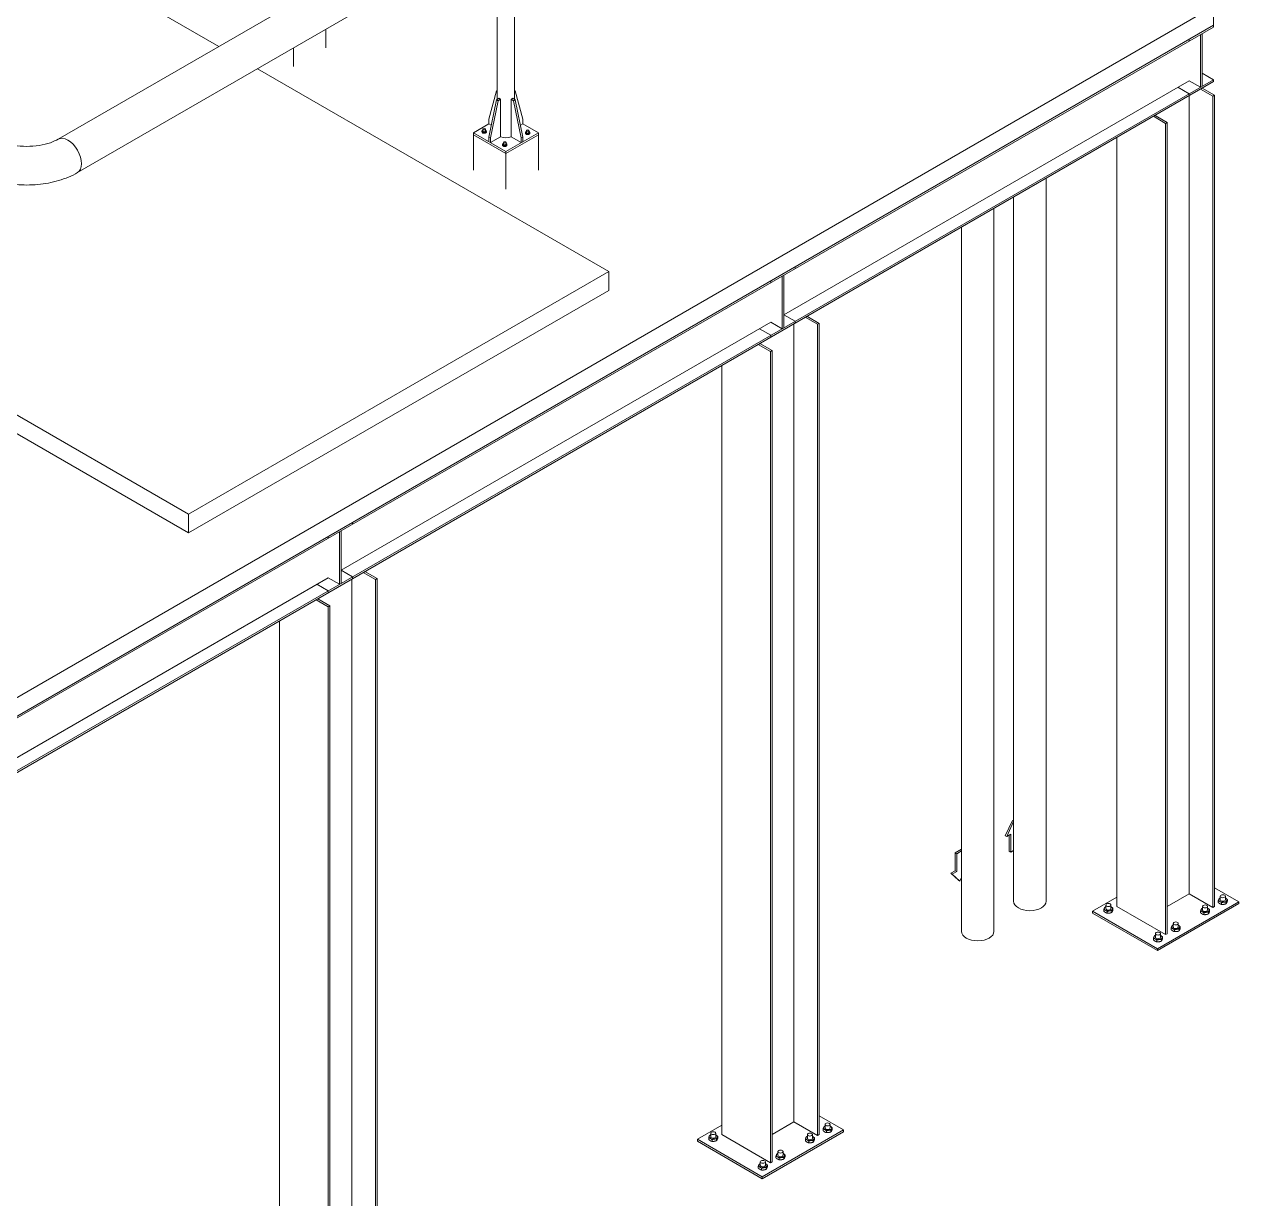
# Model space of a CAD drawing. Header units: millimetres. Extents: x -312439 to 477422, y -331570 to 212570.
# Drawn here: x 413868 to 417106, y 102860 to 105990 of the extents above; entities that cross this region are included whole.
import ezdxf

# ---------------------------------------------------------------- set-up
doc = ezdxf.new("R2010")
doc.units = ezdxf.units.MM

msp = doc.modelspace()

# ---------------------------------------------------------------- linework, layer by layer
at = {"color": 0, "linetype": 'Continuous', "lineweight": 0, "extrusion": (8.40036e-17, 0.816497, 0.57735)}
for p, q in [((411224.437, 107756.804), (414386.52, 105931.175)), ((414010.165, 105594.875), (416461.352, 107010.069)), ((413958.631, 105684.133), (416151.874, 106950.403)), ((415174.987, 106267.385), (415174.987, 105790.267)), ((415129.057, 106240.868), (415129.057, 105790.267)), ((417038.16, 106037.511), (412318.109, 103312.388)), ((417038.16, 106037.511), (417038.16, 105982.508)), ((414306.213, 104684.482), (412069.913, 105975.61)), ((417038.16, 105987.509), (412318.109, 103262.386)), ((412318.109, 103257.386), (417038.16, 105982.508)), ((414672.389, 105977.21), (414672.389, 105927.936)), ((417003.518, 105822.501), (417003.518, 105962.507)), ((417007.848, 105965.008), (417007.848, 105825.001)), ((416973.205, 105945.007), (416973.205, 105950.007)), ((412069.904, 105925.613), (414306.213, 104634.48)), ((414585.783, 105927.208), (414585.783, 105877.933)), ((414489.587, 105871.669), (415426.035, 105331.011)), ((412318.109, 103117.379), (417038.16, 105842.502)), ((412318.109, 103112.379), (417038.16, 105837.502)), ((415892.79, 105216.224), (416973.205, 105840.002)), ((417003.518, 105822.501), (416973.205, 105840.002)), ((417038.16, 105842.502), (417007.848, 105860.003)), ((417038.16, 105842.502), (417038.16, 105837.502)), ((415106.554, 105737.273), (415127.123, 105812.902)), ((415129.057, 105814.018), (415127.123, 105812.902)), ((415127.123, 105812.902), (415129.057, 105811.785)), ((415176.921, 105812.902), (415174.987, 105814.018)), ((415176.921, 105812.902), (415174.987, 105811.785)), ((415197.49, 105737.273), (415176.921, 105812.902)), ((416973.205, 105805), (416942.893, 105822.501)), ((416973.205, 105800), (416973.205, 105805)), ((416973.49, 103672.466), (416973.49, 105800.165)), ((417036.28, 105798.773), (417003.68, 105817.595)), ((417008.01, 105820.095), (417040.61, 105801.273)), ((417040.61, 105801.273), (417036.28, 105798.773)), ((417036.28, 103636.215), (417036.28, 105798.773)), ((417040.61, 103638.715), (417040.61, 105801.273)), ((415106.554, 105689.771), (415127.123, 105789.151)), ((415110.884, 105687.271), (415131.453, 105786.65)), ((415127.123, 105789.151), (415133.763, 105792.984)), ((415127.123, 105789.151), (415131.453, 105786.65)), ((415131.453, 105786.65), (415138.093, 105790.484)), ((415138.093, 105690.48), (415138.093, 105790.484)), ((415172.591, 105786.65), (415165.951, 105790.484)), ((415165.951, 105790.484), (415165.951, 105690.48)), ((415176.921, 105789.151), (415170.281, 105792.984)), ((415172.591, 105786.65), (415176.921, 105789.151)), ((415193.16, 105687.271), (415172.591, 105786.65)), ((415197.49, 105689.771), (415176.921, 105789.151)), ((415106.554, 105724.773), (415106.554, 105737.273)), ((415197.49, 105724.773), (415197.49, 105737.273)), ((416910.701, 105726.27), (416878.101, 105745.091)), ((416882.431, 105747.591), (416915.031, 105728.77)), ((415065.416, 105701.022), (415106.554, 105724.773)), ((415065.416, 105701.022), (415065.416, 105601.017)), ((415152.022, 105651.019), (415065.416, 105701.022)), ((415088.137, 105704.084), (415088.137, 105706.247)), ((415089.729, 105700.653), (415089.729, 105702.816)), ((415090.745, 105705.716), (415090.745, 105710.434)), ((415095.671, 105699.734), (415095.671, 105701.897)), ((415097.412, 105705.716), (415097.412, 105710.434)), ((415100.021, 105702.245), (415100.021, 105704.408)), ((415113.025, 105721.037), (415106.554, 105724.773)), ((415238.628, 105701.022), (415152.022, 105651.019)), ((415191.019, 105721.037), (415197.49, 105724.773)), ((415197.49, 105724.773), (415238.628, 105701.022)), ((415204.023, 105700.575), (415204.023, 105702.738)), ((415206.632, 105702.207), (415206.632, 105706.925)), ((415213.299, 105702.207), (415213.299, 105706.925)), ((415238.628, 105701.022), (415238.628, 105601.017)), ((416915.031, 105728.77), (416910.701, 105726.27)), ((416910.701, 103563.711), (416910.701, 105726.27)), ((416915.031, 103566.212), (416915.031, 105728.77)), ((415065.416, 105696.021), (415152.022, 105646.019)), ((415106.554, 105689.771), (415110.884, 105687.271)), ((415106.554, 105677.271), (415106.554, 105689.771)), ((415138.093, 105690.48), (415110.884, 105674.77)), ((415110.884, 105674.77), (415110.884, 105687.271)), ((415143.042, 105667.037), (415143.042, 105669.2)), ((415145.65, 105670.508), (415145.65, 105675.226)), ((415152.022, 105646.019), (415238.628, 105696.021)), ((415152.317, 105670.508), (415152.317, 105675.226)), ((415154.925, 105668.876), (415154.925, 105671.039)), ((415165.951, 105690.48), (415193.16, 105674.77)), ((415193.16, 105687.271), (415197.49, 105689.771)), ((415193.16, 105674.77), (415193.16, 105687.271)), ((415197.49, 105677.271), (415197.49, 105689.771)), ((415205.616, 105697.144), (415205.616, 105699.308)), ((415211.558, 105696.225), (415211.558, 105698.388)), ((415215.907, 105698.737), (415215.907, 105700.9)), ((416780.791, 103638.715), (416780.791, 105688.91)), ((415147.391, 105664.526), (415147.391, 105666.689)), ((415152.022, 105651.019), (415152.022, 105551.015)), ((415153.333, 105665.445), (415153.333, 105667.608)), ((416592.1, 103652.443), (416592.1, 105579.969)), ((416505.568, 103652.443), (416505.568, 105530.009)), ((416453.109, 103572.196), (416453.109, 105499.723)), ((416366.577, 103572.196), (416366.577, 105449.763)), ((415426.035, 105331.011), (414306.213, 104684.482)), ((415426.035, 105281.009), (415426.035, 105331.011)), ((415888.46, 105178.722), (415888.46, 105318.729)), ((415892.79, 105321.229), (415892.79, 105181.222)), ((415923.102, 105343.73), (415923.102, 105338.729)), ((414306.213, 104634.48), (415426.035, 105281.009)), ((415858.147, 105301.228), (415858.147, 105306.228)), ((415923.102, 105198.723), (415892.79, 105216.224)), ((414712.777, 104534.943), (415858.147, 105196.223)), ((415888.46, 105178.722), (415858.147, 105196.223)), ((415920.023, 103064.247), (415920.023, 105191.945)), ((415923.102, 105198.723), (415923.102, 105193.723)), ((415950.213, 105209.375), (415982.813, 105190.554)), ((415987.143, 105193.054), (415954.543, 105211.875)), ((415982.813, 105190.554), (415987.143, 105193.054)), ((415982.813, 103027.995), (415982.813, 105190.554)), ((415987.143, 103030.495), (415987.143, 105193.054)), ((415858.147, 105161.221), (415827.835, 105178.722)), ((415858.147, 105156.221), (415858.147, 105161.221)), ((415824.634, 105136.872), (415857.234, 105118.05)), ((415861.564, 105120.55), (415828.964, 105139.372)), ((415857.234, 105118.05), (415861.564, 105120.55)), ((415861.564, 102957.992), (415861.564, 105120.55)), ((415857.234, 102955.492), (415857.234, 105118.05)), ((415727.324, 103030.495), (415727.324, 105080.69)), ((414306.213, 104634.48), (414306.213, 104684.482)), ((414708.447, 104497.442), (414708.447, 104637.448)), ((414712.777, 104639.948), (414712.777, 104499.942)), ((414743.09, 104662.449), (414743.09, 104657.449)), ((414678.135, 104619.947), (414678.135, 104624.947)), ((413532.765, 103853.663), (414678.135, 104514.942)), ((414708.447, 104497.442), (414678.135, 104514.942)), ((414743.09, 104517.442), (414712.777, 104534.943)), ((414741.328, 102383.727), (414741.328, 104511.425)), ((414743.09, 104517.442), (414743.09, 104512.442)), ((414771.518, 104528.855), (414804.118, 104510.034)), ((414808.448, 104512.534), (414775.848, 104531.356)), ((414804.118, 104510.034), (414808.448, 104512.534)), ((414804.118, 102347.475), (414804.118, 104510.034)), ((414808.448, 102349.976), (414808.448, 104512.534)), ((414678.135, 104479.941), (414647.823, 104497.442)), ((414678.135, 104474.941), (414678.135, 104479.941)), ((414645.939, 104456.352), (414678.539, 104437.53)), ((414682.869, 104440.031), (414650.269, 104458.852)), ((414678.539, 104437.53), (414682.869, 104440.031)), ((414682.869, 102277.472), (414682.869, 104440.031)), ((414678.539, 102274.972), (414678.539, 104437.53)), ((414548.629, 102349.976), (414548.629, 104400.17)), ((416483.291, 103827.252), (416502.282, 103868.257)), ((416486.991, 103825.116), (416505.568, 103865.228)), ((416502.282, 103868.257), (416505.568, 103866.36)), ((416483.291, 103827.252), (416486.991, 103825.116)), ((416497.677, 103831.286), (416486.991, 103825.116)), ((416493.977, 103785.76), (416493.977, 103829.15)), ((416497.677, 103783.624), (416497.677, 103831.286)), ((416350.011, 103781.574), (416366.577, 103791.138)), ((416350.011, 103733.912), (416350.011, 103781.574)), ((416350.011, 103781.574), (416353.711, 103779.438)), ((416353.711, 103779.438), (416366.577, 103786.866)), ((416353.711, 103731.776), (416353.711, 103779.438)), ((416493.977, 103785.76), (416497.677, 103783.624)), ((416505.568, 103788.18), (416497.677, 103783.624)), ((416338.266, 103727.131), (416350.011, 103733.912)), ((416358.315, 103708.666), (416338.266, 103727.131)), ((416338.266, 103727.131), (416341.966, 103724.995)), ((416341.966, 103724.995), (416353.711, 103731.776)), ((416350.011, 103733.912), (416353.711, 103731.776)), ((416362.015, 103706.53), (416341.966, 103724.995)), ((416358.315, 103708.666), (416362.015, 103706.53)), ((416366.577, 103716.381), (416362.015, 103706.53)), ((416715.836, 103626.214), (416780.791, 103663.716)), ((416915.031, 103638.715), (416973.49, 103672.466)), ((416973.49, 103672.466), (417036.28, 103636.215)), ((417040.61, 103688.717), (417105.565, 103651.215)), ((417056.4, 103666.054), (417056.4, 103656.425)), ((417070.008, 103666.054), (417070.008, 103656.425)), ((416746.071, 103625.921), (416746.071, 103630.336)), ((416751.394, 103642.633), (416751.394, 103633.005)), ((416765.001, 103642.633), (416765.001, 103633.005)), ((416770.324, 103629.673), (416770.324, 103634.088)), ((416780.791, 103638.715), (416910.701, 103563.711)), ((417105.565, 103651.215), (416889.049, 103526.21)), ((416889.049, 103521.21), (417105.565, 103646.215)), ((417009.193, 103629.171), (417009.193, 103638.799)), ((417022.801, 103629.171), (417022.801, 103638.799)), ((417028.123, 103625.839), (417028.123, 103630.254)), ((417036.28, 103636.215), (417040.61, 103638.715)), ((417051.077, 103649.342), (417051.077, 103653.757)), ((417059.955, 103644.217), (417059.955, 103648.631)), ((417072.081, 103646.093), (417072.081, 103650.507)), ((417075.33, 103653.094), (417075.33, 103657.509)), ((417105.565, 103646.215), (417105.565, 103651.215)), ((416715.836, 103621.214), (416715.836, 103626.214)), ((416889.049, 103526.21), (416715.836, 103626.214)), ((416715.836, 103621.214), (416889.049, 103521.21)), ((416754.948, 103620.796), (416754.948, 103625.211)), ((416767.075, 103622.672), (416767.075, 103627.087)), ((417003.871, 103622.087), (417003.871, 103626.502)), ((417012.748, 103616.962), (417012.748, 103621.377)), ((417024.874, 103618.838), (417024.874, 103623.253)), ((416883.614, 103556.667), (416883.614, 103566.296)), ((416897.221, 103556.667), (416897.221, 103566.296)), ((416910.701, 103563.711), (416915.031, 103566.212)), ((416925.498, 103576.839), (416925.498, 103581.253)), ((416930.821, 103593.55), (416930.821, 103583.922)), ((416934.375, 103571.714), (416934.375, 103576.128)), ((416944.428, 103593.55), (416944.428, 103583.922)), ((416946.502, 103573.59), (416946.502, 103578.004)), ((416949.751, 103580.591), (416949.751, 103585.005)), ((416878.291, 103549.584), (416878.291, 103553.999)), ((416887.168, 103544.459), (416887.168, 103548.873)), ((416899.295, 103546.335), (416899.295, 103550.749)), ((416902.544, 103553.336), (416902.544, 103557.75)), ((416889.049, 103521.21), (416889.049, 103526.21)), ((416052.098, 103042.996), (415987.143, 103080.498)), ((415727.324, 103055.497), (415662.369, 103017.995)), ((415920.023, 103064.247), (415861.564, 103030.495)), ((415982.813, 103027.995), (415920.023, 103064.247)), ((416002.933, 103057.834), (416002.933, 103048.206)), ((416016.541, 103057.834), (416016.541, 103048.206)), ((416021.863, 103044.875), (416021.863, 103049.289)), ((415662.369, 103012.995), (415662.369, 103017.995)), ((415662.369, 103017.995), (415835.582, 102917.99)), ((415692.604, 103017.702), (415692.604, 103022.117)), ((415697.927, 103034.414), (415697.927, 103024.785)), ((415701.481, 103012.577), (415701.481, 103016.991)), ((415711.534, 103034.414), (415711.534, 103024.785)), ((415713.608, 103014.453), (415713.608, 103018.867)), ((415716.857, 103021.454), (415716.857, 103025.869)), ((415857.234, 102955.492), (415727.324, 103030.495)), ((415835.582, 102917.99), (416052.098, 103042.996)), ((416052.098, 103037.996), (415835.582, 102912.99)), ((415950.404, 103013.868), (415950.404, 103018.282)), ((415955.726, 103020.951), (415955.726, 103030.579)), ((415969.334, 103020.951), (415969.334, 103030.579)), ((415971.407, 103010.619), (415971.407, 103015.033)), ((415974.657, 103017.62), (415974.657, 103022.034)), ((415987.143, 103030.495), (415982.813, 103027.995)), ((415997.61, 103041.123), (415997.61, 103045.537)), ((416006.488, 103035.997), (416006.488, 103040.412)), ((416018.614, 103037.873), (416018.614, 103042.288)), ((416052.098, 103037.996), (416052.098, 103042.996)), ((415835.582, 102912.99), (415662.369, 103012.995)), ((415877.354, 102985.331), (415877.354, 102975.703)), ((415890.961, 102985.331), (415890.961, 102975.703)), ((415959.281, 103008.743), (415959.281, 103013.157)), ((415830.147, 102948.448), (415830.147, 102958.076)), ((415843.755, 102948.448), (415843.755, 102958.076)), ((415849.077, 102945.117), (415849.077, 102949.531)), ((415861.564, 102957.992), (415857.234, 102955.492)), ((415872.031, 102968.619), (415872.031, 102973.034)), ((415880.908, 102963.494), (415880.908, 102967.909)), ((415893.035, 102965.37), (415893.035, 102969.785)), ((415896.284, 102972.371), (415896.284, 102976.786)), ((415824.824, 102941.365), (415824.824, 102945.779)), ((415833.702, 102936.239), (415833.702, 102940.654)), ((415835.582, 102912.99), (415835.582, 102917.99)), ((415845.828, 102938.115), (415845.828, 102942.53))]:
    msp.add_line(p, q, dxfattribs=at)
at = {"color": 0, "linetype": 'Continuous', "lineweight": 0}
for centre, major_axis, start_param, end_param in [((415152.022, 105801.026), (22.965, 0), 3.79325923, 4.06072241), ((415152.022, 105801.026), (-22.965, 0), 2.2224629, 2.48992608), ((415094.079, 105705.716), (5.327, 0), 2.35619449, 3.40339204), ((415094.079, 105705.716), (5.327, 0), 3.40339204, 4.45058959), ((415094.079, 105705.716), (5.327, 0), 2.24694203, 2.35619449), ((415094.079, 105705.716), (-3.334, 0), 0, 3.14159265), ((415094.079, 105705.716), (5.327, 0), 4.45058959, 5.49778714), ((415094.079, 105705.716), (5.327, 0), 0.26179939, 0.89465062), ((415094.079, 105705.716), (5.327, 0), 5.49778714, 6.54498469), ((415209.965, 105702.207), (-5.327, 0), 5.49778714, 6.54498469), ((415209.965, 105702.207), (-5.327, 0), 0.26179939, 1.30899694), ((415209.965, 105702.207), (-5.327, 0), 5.38853468, 5.49778714), ((415209.965, 105702.207), (3.334, 0), 3.14159265, 5.49778714), ((415209.965, 105702.207), (3.334, 0), 5.49778714, 6.28318531), ((415209.965, 105702.207), (-5.327, 0), 3.40339204, 4.03624328), ((415209.965, 105702.207), (-5.327, 0), 2.35619449, 3.40339204), ((413984.398, 105639.504), (25.767, -44.629), 0, 3.14159265), ((415152.022, 105701.022), (-22.965, 0), 0.91912975, 2.2224629), ((415148.983, 105670.508), (5.327, 0), 2.87979327, 3.92699082), ((415148.983, 105670.508), (5.327, 0), 2.24694203, 2.87979327), ((415148.983, 105670.508), (3.334, 0), 3.14159265, 3.92699082), ((415148.983, 105670.508), (3.334, 0), 3.92699082, 6.28318531), ((415148.983, 105670.508), (5.327, 0), 4.97418837, 6.02138592), ((415148.983, 105670.508), (5.327, 0), 0.78539816, 0.89465062), ((415148.983, 105670.508), (5.327, 0), 6.02138592, 7.06858347), ((415209.965, 105702.207), (-5.327, 0), 1.30899694, 2.35619449), ((415148.983, 105670.508), (5.327, 0), 3.92699082, 4.97418837), ((416548.834, 103652.443), (-43.266, 0), 0, 3.14159265), ((416758.197, 103633.005), (10.872, 0), 2.87979327, 3.92699082), ((416758.197, 103633.005), (10.872, 0), 2.24694203, 2.87979327), ((416758.197, 103633.005), (6.804, 0), 3.14159265, 3.92699082), ((416758.197, 103633.005), (6.804, 0), 3.92699082, 6.28318531), ((416758.197, 103633.005), (10.872, 0), 4.97418837, 6.02138592), ((416758.197, 103633.005), (10.872, 0), 0.78539816, 0.89465062), ((416758.197, 103633.005), (10.872, 0), 6.02138592, 7.06858347), ((417015.997, 103629.171), (10.872, 0), 2.87979327, 3.92699082), ((417015.997, 103629.171), (10.872, 0), 2.24694203, 2.87979327), ((417015.997, 103629.171), (6.804, 0), 3.14159265, 3.92699082), ((417015.997, 103629.171), (6.804, 0), 3.92699082, 6.28318531), ((417015.997, 103629.171), (10.872, 0), 0.78539816, 0.89465062), ((417015.997, 103629.171), (10.872, 0), 6.02138592, 7.06858347), ((417063.204, 103656.425), (-10.872, 0), 6.02138592, 7.06858347), ((417063.204, 103656.425), (-10.872, 0), 5.38853468, 6.02138592), ((417063.204, 103656.425), (-10.872, 0), 0.78539816, 1.83259571), ((417063.204, 103656.425), (-6.804, 0), 0, 3.14159265), ((417063.204, 103656.425), (-10.872, 0), 1.83259571, 2.87979327), ((417063.204, 103656.425), (-10.872, 0), 3.92699082, 4.03624328), ((417063.204, 103656.425), (-10.872, 0), 2.87979327, 3.92699082), ((416758.197, 103633.005), (10.872, 0), 3.92699082, 4.97418837), ((417015.997, 103629.171), (10.872, 0), 3.92699082, 4.97418837), ((417015.997, 103629.171), (10.872, 0), 4.97418837, 6.02138592), ((416409.843, 103572.196), (-43.266, 0), 0, 3.14159265), ((416937.624, 103583.922), (-10.872, 0), 6.02138592, 7.06858347), ((416937.624, 103583.922), (-10.872, 0), 5.38853468, 6.02138592), ((416937.624, 103583.922), (-10.872, 0), 0.78539816, 1.83259571), ((416937.624, 103583.922), (-6.804, 0), 0, 3.14159265), ((416937.624, 103583.922), (-10.872, 0), 1.83259571, 2.87979327), ((416937.624, 103583.922), (-10.872, 0), 3.92699082, 4.03624328), ((416937.624, 103583.922), (-10.872, 0), 2.87979327, 3.92699082), ((416890.418, 103556.667), (10.872, 0), 2.87979327, 3.92699082), ((416890.418, 103556.667), (10.872, 0), 2.24694203, 2.87979327), ((416890.418, 103556.667), (10.872, 0), 3.92699082, 4.97418837), ((416890.418, 103556.667), (6.804, 0), 3.14159265, 3.92699082), ((416890.418, 103556.667), (6.804, 0), 3.92699082, 6.28318531), ((416890.418, 103556.667), (10.872, 0), 4.97418837, 6.02138592), ((416890.418, 103556.667), (10.872, 0), 0.78539816, 0.89465062), ((416890.418, 103556.667), (10.872, 0), 6.02138592, 7.06858347), ((416009.737, 103048.206), (10.872, 0), 2.87979327, 3.92699082), ((416009.737, 103048.206), (10.872, 0), 2.24694203, 2.87979327), ((416009.737, 103048.206), (-6.804, 0), 0, 3.14159265), ((416009.737, 103048.206), (10.872, 0), 4.97418837, 6.02138592), ((416009.737, 103048.206), (10.872, 0), 0.78539816, 0.89465062), ((416009.737, 103048.206), (10.872, 0), 6.02138592, 7.06858347), ((415704.731, 103024.785), (10.872, 0), 2.87979327, 3.92699082), ((415704.731, 103024.785), (10.872, 0), 2.24694203, 2.87979327), ((415704.731, 103024.785), (10.872, 0), 3.92699082, 4.97418837), ((415704.731, 103024.785), (6.804, 0), 3.14159265, 3.92699082), ((415704.731, 103024.785), (6.804, 0), 3.92699082, 6.28318531), ((415704.731, 103024.785), (10.872, 0), 4.97418837, 6.02138592), ((415704.731, 103024.785), (10.872, 0), 0.78539816, 0.89465062), ((415704.731, 103024.785), (10.872, 0), 6.02138592, 7.06858347), ((415962.53, 103020.951), (10.872, 0), 2.87979327, 3.92699082), ((415962.53, 103020.951), (10.872, 0), 2.24694203, 2.87979327), ((415962.53, 103020.951), (10.872, 0), 3.92699082, 4.97418837), ((415962.53, 103020.951), (6.804, 0), 3.14159265, 3.92699082), ((415962.53, 103020.951), (6.804, 0), 3.92699082, 6.28318531), ((415962.53, 103020.951), (10.872, 0), 4.97418837, 6.02138592), ((415962.53, 103020.951), (10.872, 0), 0.78539816, 0.89465062), ((415962.53, 103020.951), (10.872, 0), 6.02138592, 7.06858347), ((416009.737, 103048.206), (10.872, 0), 3.92699082, 4.97418837), ((415836.951, 102948.448), (10.872, 0), 2.87979327, 3.92699082), ((415836.951, 102948.448), (10.872, 0), 2.24694203, 2.87979327), ((415836.951, 102948.448), (10.872, 0), 0.78539816, 0.89465062), ((415836.951, 102948.448), (10.872, 0), 6.02138592, 7.06858347), ((415884.158, 102975.703), (10.872, 0), 2.87979327, 3.92699082), ((415884.158, 102975.703), (10.872, 0), 2.24694203, 2.87979327), ((415884.158, 102975.703), (10.872, 0), 3.92699082, 4.97418837), ((415884.158, 102975.703), (-6.804, 0), 0, 3.14159265), ((415884.158, 102975.703), (10.872, 0), 4.97418837, 6.02138592), ((415884.158, 102975.703), (10.872, 0), 0.78539816, 0.89465062), ((415884.158, 102975.703), (10.872, 0), 6.02138592, 7.06858347), ((415836.951, 102948.448), (10.872, 0), 3.92699082, 4.97418837), ((415836.951, 102948.448), (6.804, 0), 3.14159265, 3.92699082), ((415836.951, 102948.448), (6.804, 0), 3.92699082, 6.28318531), ((415836.951, 102948.448), (10.872, 0), 4.97418837, 6.02138592)]:
    msp.add_ellipse(centre, major_axis=major_axis, ratio=0.57735027, start_param=start_param, end_param=end_param, dxfattribs=at)
for centre, major_axis in [((415094.079, 105710.434), (-3.334, 0)), ((415209.965, 105706.925), (3.334, 0)), ((415148.983, 105675.226), (3.334, 0)), ((417063.204, 103666.054), (-6.804, 0)), ((416758.197, 103642.633), (6.804, 0)), ((417015.997, 103638.799), (6.804, 0)), ((416937.624, 103593.55), (-6.804, 0)), ((416890.418, 103566.296), (6.804, 0)), ((416009.737, 103057.834), (6.804, 0)), ((415704.731, 103034.414), (6.804, 0)), ((415962.53, 103030.579), (6.804, 0)), ((415884.158, 102985.331), (6.804, 0)), ((415836.951, 102958.076), (6.804, 0))]:
    msp.add_ellipse(centre, major_axis=major_axis, ratio=0.57735027, dxfattribs=at)
for points, weights in [([(415088.137, 105706.247), (415089.302, 105707.308), (415090.312, 105707.891)], [1, 1.0379548493, 1]), ([(415088.933, 105704.92), (415088.563, 105705.716), (415088.137, 105706.247)], [1, 1.0379548493, 1]), ([(415088.137, 105704.084), (415088.563, 105702.776), (415088.933, 105701.98)], [1, 1.0379548493, 1]), ([(415089.729, 105702.816), (415089.302, 105704.124), (415088.933, 105704.92)], [1, 1.0379548493, 1]), ([(415088.933, 105701.98), (415089.302, 105701.184), (415089.729, 105700.653)], [1, 1.0379548493, 1]), ([(415092.7, 105702.745), (415091.321, 105702.958), (415089.729, 105702.816)], [1, 1.0379548493, 1]), ([(415090.312, 105707.891), (415090.527, 105708.016), (415090.745, 105708.124)], [1, 1.00788270894, 1.01249115378]), ([(415095.671, 105701.897), (415094.079, 105702.532), (415092.7, 105702.745)], [1, 1.0379548493, 1]), ([(415097.846, 105703.541), (415096.836, 105702.958), (415095.671, 105701.897)], [1, 1.0379548493, 1]), ([(415097.412, 105708.209), (415097.901, 105708.049), (415098.428, 105707.839)], [1.01660040172, 1.01226104367, 1]), ([(415100.021, 105704.408), (415098.855, 105704.124), (415097.846, 105703.541)], [1, 1.0379548493, 1]), ([(415097.846, 105700.601), (415098.855, 105701.184), (415100.021, 105702.245)], [1, 1.0379548493, 1]), ([(415098.428, 105707.839), (415098.855, 105707.308), (415099.225, 105706.512)], [1, 1.0379548493, 1]), ([(415099.225, 105706.512), (415099.594, 105705.716), (415100.021, 105704.408)], [1, 1.0379548493, 1]), ([(415204.023, 105702.738), (415205.189, 105703.8), (415206.198, 105704.382)], [1, 1.0379548493, 1]), ([(415204.82, 105701.411), (415204.45, 105702.207), (415204.023, 105702.738)], [1, 1.0379548493, 1]), ([(415205.616, 105699.308), (415205.189, 105700.615), (415204.82, 105701.411)], [1, 1.0379548493, 1]), ([(415206.198, 105704.382), (415206.414, 105704.507), (415206.632, 105704.616)], [1, 1.00788270894, 1.01249115378]), ([(415213.299, 105704.701), (415213.788, 105704.541), (415214.315, 105704.33)], [1.01660040172, 1.01226104367, 1]), ([(415214.315, 105704.33), (415214.742, 105703.8), (415215.111, 105703.003)], [1, 1.0379548493, 1]), ([(415215.111, 105703.003), (415215.481, 105702.207), (415215.907, 105700.9)], [1, 1.0379548493, 1]), ([(415089.729, 105700.653), (415091.321, 105700.018), (415092.7, 105699.805)], [1, 1.0379548493, 1]), ([(415092.7, 105699.805), (415094.079, 105699.592), (415095.671, 105699.734)], [1, 1.0379548493, 1]), ([(415095.671, 105699.734), (415096.836, 105700.018), (415097.846, 105700.601)], [1, 1.0379548493, 1]), ([(415143.042, 105669.2), (415143.468, 105670.508), (415143.838, 105671.304)], [1, 1.0379548493, 1]), ([(415145.216, 105668.333), (415144.207, 105668.916), (415143.042, 105669.2)], [1, 1.0379548493, 1]), ([(415143.838, 105671.304), (415144.207, 105672.1), (415144.634, 105672.631)], [1, 1.0379548493, 1]), ([(415144.634, 105672.631), (415145.161, 105672.841), (415145.65, 105673.001)], [1, 1.01226104367, 1.01660040172]), ([(415152.317, 105672.917), (415152.535, 105672.808), (415152.751, 105672.683)], [1.01249115378, 1.00788270894, 1]), ([(415152.751, 105672.683), (415153.76, 105672.1), (415154.925, 105671.039)], [1, 1.0379548493, 1]), ([(415154.129, 105669.712), (415153.76, 105668.916), (415153.333, 105667.608)], [1, 1.0379548493, 1]), ([(415154.925, 105671.039), (415154.499, 105670.508), (415154.129, 105669.712)], [1, 1.0379548493, 1]), ([(415154.129, 105666.772), (415154.499, 105667.568), (415154.925, 105668.876)], [1, 1.0379548493, 1]), ([(415204.023, 105700.575), (415204.45, 105699.267), (415204.82, 105698.471)], [1, 1.0379548493, 1]), ([(415204.82, 105698.471), (415205.189, 105697.675), (415205.616, 105697.144)], [1, 1.0379548493, 1]), ([(415208.587, 105699.236), (415207.208, 105699.45), (415205.616, 105699.308)], [1, 1.0379548493, 1]), ([(415205.616, 105697.144), (415207.208, 105696.51), (415208.587, 105696.296)], [1, 1.0379548493, 1]), ([(415211.558, 105698.388), (415209.965, 105699.023), (415208.587, 105699.236)], [1, 1.0379548493, 1]), ([(415208.587, 105696.296), (415209.965, 105696.083), (415211.558, 105696.225)], [1, 1.0379548493, 1]), ([(415213.732, 105700.033), (415212.723, 105699.45), (415211.558, 105698.388)], [1, 1.0379548493, 1]), ([(415211.558, 105696.225), (415212.723, 105696.51), (415213.732, 105697.092)], [1, 1.0379548493, 1]), ([(415215.907, 105700.9), (415214.742, 105700.615), (415213.732, 105700.033)], [1, 1.0379548493, 1]), ([(415213.732, 105697.092), (415214.742, 105697.675), (415215.907, 105698.737)], [1, 1.0379548493, 1]), ([(415143.042, 105667.037), (415144.207, 105665.976), (415145.216, 105665.393)], [1, 1.0379548493, 1]), ([(415147.391, 105666.689), (415146.226, 105667.75), (415145.216, 105668.333)], [1, 1.0379548493, 1]), ([(415145.216, 105665.393), (415146.226, 105664.81), (415147.391, 105664.526)], [1, 1.0379548493, 1]), ([(415150.362, 105667.537), (415148.983, 105667.324), (415147.391, 105666.689)], [1, 1.0379548493, 1]), ([(415147.391, 105664.526), (415148.983, 105664.384), (415150.362, 105664.597)], [1, 1.0379548493, 1]), ([(415153.333, 105667.608), (415151.741, 105667.75), (415150.362, 105667.537)], [1, 1.0379548493, 1]), ([(415150.362, 105664.597), (415151.741, 105664.81), (415153.333, 105665.445)], [1, 1.0379548493, 1]), ([(415153.333, 105665.445), (415153.76, 105665.976), (415154.129, 105666.772)], [1, 1.0379548493, 1]), ([(417054.327, 103660.758), (417055.403, 103661.187), (417056.4, 103661.514)], [1, 1.01226104367, 1.01660040172]), ([(416746.071, 103630.336), (416746.942, 103633.005), (416747.696, 103634.629)], [1, 1.0379548493, 1]), ([(416750.51, 103628.566), (416748.45, 103629.756), (416746.071, 103630.336)], [1, 1.03795484931, 1]), ([(416747.696, 103634.629), (416748.45, 103636.254), (416749.32, 103637.337)], [1, 1.0379548493, 1]), ([(416749.32, 103637.337), (416750.397, 103637.766), (416751.394, 103638.093)], [1, 1.01226104367, 1.01660040172]), ([(416765.001, 103637.92), (416765.445, 103637.698), (416765.885, 103637.443)], [1.01249115378, 1.00788270894, 1]), ([(416765.885, 103637.443), (416767.945, 103636.254), (416770.324, 103634.088)], [1, 1.03795484931, 1]), ([(416768.699, 103631.38), (416767.945, 103629.756), (416767.075, 103627.087)], [1, 1.0379548493, 1]), ([(416770.324, 103634.088), (416769.453, 103633.005), (416768.699, 103631.38)], [1, 1.0379548493, 1]), ([(416768.699, 103625.38), (416769.453, 103627.005), (416770.324, 103629.673)], [1, 1.0379548493, 1]), ([(417005.495, 103630.795), (417004.741, 103629.171), (417003.871, 103626.502)], [1, 1.03795484931, 1]), ([(417007.12, 103633.503), (417006.249, 103632.42), (417005.495, 103630.795)], [1, 1.0379548493, 1]), ([(417009.193, 103634.259), (417008.196, 103633.932), (417007.12, 103633.503)], [1.01660040172, 1.01226104367, 1]), ([(417023.685, 103633.609), (417023.244, 103633.864), (417022.801, 103634.086)], [1, 1.00788270894, 1.01249115378]), ([(417028.123, 103630.254), (417025.745, 103632.42), (417023.685, 103633.609)], [1, 1.03795484931, 1]), ([(417026.499, 103627.546), (417027.253, 103629.171), (417028.123, 103630.254)], [1, 1.0379548493, 1]), ([(417051.077, 103653.757), (417051.948, 103656.425), (417052.702, 103658.05)], [1, 1.0379548493, 1]), ([(417055.516, 103651.987), (417053.456, 103653.176), (417051.077, 103653.757)], [1, 1.03795484931, 1]), ([(417051.077, 103649.342), (417053.456, 103647.176), (417055.516, 103645.987)], [1, 1.03795484931, 1]), ([(417052.702, 103658.05), (417053.456, 103659.675), (417054.327, 103660.758)], [1, 1.0379548493, 1]), ([(417059.955, 103648.631), (417057.576, 103650.798), (417055.516, 103651.987)], [1, 1.03795484931, 1]), ([(417055.516, 103645.987), (417057.576, 103644.797), (417059.955, 103644.217)], [1, 1.03795484931, 1]), ([(417066.018, 103650.362), (417063.204, 103649.927), (417059.955, 103648.631)], [1, 1.0379548493, 1]), ([(417059.955, 103644.217), (417063.204, 103643.927), (417066.018, 103644.362)], [1, 1.03795484931, 1]), ([(417072.081, 103650.507), (417068.832, 103650.798), (417066.018, 103650.362)], [1, 1.0379548493, 1]), ([(417066.018, 103644.362), (417068.832, 103644.797), (417072.081, 103646.093)], [1, 1.0379548493, 1]), ([(417070.008, 103661.341), (417070.451, 103661.118), (417070.892, 103660.864)], [1.01249115378, 1.00788270894, 1]), ([(417070.892, 103660.864), (417072.952, 103659.675), (417075.33, 103657.509)], [1, 1.03795484931, 1]), ([(417073.706, 103654.801), (417072.952, 103653.176), (417072.081, 103650.507)], [1, 1.0379548493, 1]), ([(417072.081, 103646.093), (417072.952, 103647.176), (417073.706, 103648.801)], [1, 1.03795484931, 1]), ([(417075.33, 103657.509), (417074.46, 103656.425), (417073.706, 103654.801)], [1, 1.0379548493, 1]), ([(417073.706, 103648.801), (417074.46, 103650.425), (417075.33, 103653.094)], [1, 1.0379548493, 1]), ([(416746.071, 103625.921), (416748.45, 103623.755), (416750.51, 103622.566)], [1, 1.03795484931, 1]), ([(416754.948, 103625.211), (416752.57, 103627.377), (416750.51, 103628.566)], [1, 1.03795484931, 1]), ([(416750.51, 103622.566), (416752.57, 103621.377), (416754.948, 103620.796)], [1, 1.03795484931, 1]), ([(416761.011, 103626.942), (416758.197, 103626.506), (416754.948, 103625.211)], [1, 1.03795484931, 1]), ([(416754.948, 103620.796), (416758.197, 103620.506), (416761.011, 103620.941)], [1, 1.0379548493, 1]), ([(416767.075, 103627.087), (416763.825, 103627.377), (416761.011, 103626.942)], [1, 1.0379548493, 1]), ([(416761.011, 103620.941), (416763.825, 103621.377), (416767.075, 103622.672)], [1, 1.0379548493, 1]), ([(416767.075, 103622.672), (416767.945, 103623.755), (416768.699, 103625.38)], [1, 1.0379548493, 1]), ([(417003.871, 103626.502), (417006.249, 103625.921), (417008.309, 103624.732)], [1, 1.03795484931, 1]), ([(417008.309, 103618.732), (417006.249, 103619.921), (417003.871, 103622.087)], [1, 1.03795484931, 1]), ([(417008.309, 103624.732), (417010.369, 103623.543), (417012.748, 103621.377)], [1, 1.03795484931, 1]), ([(417012.748, 103616.962), (417010.369, 103617.542), (417008.309, 103618.732)], [1, 1.03795484931, 1]), ([(417012.748, 103621.377), (417015.997, 103622.672), (417018.811, 103623.107)], [1, 1.0379548493, 1]), ([(417018.811, 103617.107), (417015.997, 103616.672), (417012.748, 103616.962)], [1, 1.0379548493, 1]), ([(417018.811, 103623.107), (417021.625, 103623.543), (417024.874, 103623.253)], [1, 1.0379548493, 1]), ([(417024.874, 103618.838), (417021.625, 103617.542), (417018.811, 103617.107)], [1, 1.03795484931, 1]), ([(417024.874, 103623.253), (417025.745, 103625.921), (417026.499, 103627.546)], [1, 1.0379548493, 1]), ([(417026.499, 103621.546), (417025.745, 103619.921), (417024.874, 103618.838)], [1, 1.0379548493, 1]), ([(417028.123, 103625.839), (417027.253, 103623.17), (417026.499, 103621.546)], [1, 1.03795484931, 1]), ([(416925.498, 103581.253), (416926.369, 103583.922), (416927.123, 103585.547)], [1, 1.0379548493, 1]), ([(416929.937, 103579.484), (416927.877, 103580.673), (416925.498, 103581.253)], [1, 1.03795484931, 1]), ([(416925.498, 103576.839), (416927.877, 103574.673), (416929.937, 103573.483)], [1, 1.03795484931, 1]), ([(416927.123, 103585.547), (416927.877, 103587.171), (416928.747, 103588.255)], [1, 1.0379548493, 1]), ([(416928.747, 103588.255), (416929.824, 103588.684), (416930.821, 103589.011)], [1, 1.01226104367, 1.01660040172]), ([(416934.375, 103576.128), (416931.997, 103578.294), (416929.937, 103579.484)], [1, 1.03795484931, 1]), ([(416929.937, 103573.483), (416931.997, 103572.294), (416934.375, 103571.714)], [1, 1.03795484931, 1]), ([(416940.438, 103577.859), (416937.624, 103577.424), (416934.375, 103576.128)], [1, 1.0379548493, 1]), ([(416934.375, 103571.714), (416937.624, 103571.423), (416940.438, 103571.859)], [1, 1.03795484931, 1]), ([(416946.502, 103578.004), (416943.252, 103578.294), (416940.438, 103577.859)], [1, 1.0379548493, 1]), ([(416940.438, 103571.859), (416943.252, 103572.294), (416946.502, 103573.59)], [1, 1.0379548493, 1]), ([(416944.428, 103588.837), (416944.872, 103588.615), (416945.312, 103588.361)], [1.01249115378, 1.00788270894, 1]), ([(416945.312, 103588.361), (416947.372, 103587.171), (416949.751, 103585.005)], [1, 1.03795484931, 1]), ([(416948.126, 103582.298), (416947.372, 103580.673), (416946.502, 103578.004)], [1, 1.0379548493, 1]), ([(416946.502, 103573.59), (416947.372, 103574.673), (416948.126, 103576.297)], [1, 1.03795484931, 1]), ([(416949.751, 103585.005), (416948.88, 103583.922), (416948.126, 103582.298)], [1, 1.0379548493, 1]), ([(416948.126, 103576.297), (416948.88, 103577.922), (416949.751, 103580.591)], [1, 1.0379548493, 1]), ([(416879.916, 103558.292), (416879.162, 103556.667), (416878.291, 103553.999)], [1, 1.03795484931, 1]), ([(416878.291, 103553.999), (416880.67, 103553.418), (416882.73, 103552.229)], [1, 1.03795484931, 1]), ([(416882.73, 103546.229), (416880.67, 103547.418), (416878.291, 103549.584)], [1, 1.03795484931, 1]), ([(416881.541, 103561), (416880.67, 103559.917), (416879.916, 103558.292)], [1, 1.0379548493, 1]), ([(416883.614, 103561.756), (416882.617, 103561.429), (416881.541, 103561)], [1.01660040172, 1.01226104367, 1]), ([(416882.73, 103552.229), (416884.79, 103551.039), (416887.168, 103548.873)], [1, 1.03795484931, 1]), ([(416887.168, 103544.459), (416884.79, 103545.039), (416882.73, 103546.229)], [1, 1.03795484931, 1]), ([(416887.168, 103548.873), (416890.418, 103550.169), (416893.232, 103550.604)], [1, 1.0379548493, 1]), ([(416893.232, 103544.604), (416890.418, 103544.169), (416887.168, 103544.459)], [1, 1.0379548493, 1]), ([(416893.232, 103550.604), (416896.046, 103551.039), (416899.295, 103550.749)], [1, 1.0379548493, 1]), ([(416899.295, 103546.335), (416896.046, 103545.039), (416893.232, 103544.604)], [1, 1.03795484931, 1]), ([(416898.106, 103561.106), (416897.665, 103561.36), (416897.221, 103561.583)], [1, 1.00788270894, 1.01249115378]), ([(416902.544, 103557.75), (416900.166, 103559.917), (416898.106, 103561.106)], [1, 1.03795484931, 1]), ([(416899.295, 103550.749), (416900.166, 103553.418), (416900.92, 103555.043)], [1, 1.0379548493, 1]), ([(416900.92, 103549.042), (416900.166, 103547.418), (416899.295, 103546.335)], [1, 1.0379548493, 1]), ([(416900.92, 103555.043), (416901.674, 103556.667), (416902.544, 103557.75)], [1, 1.0379548493, 1]), ([(416902.544, 103553.336), (416901.674, 103550.667), (416900.92, 103549.042)], [1, 1.03795484931, 1]), ([(415997.61, 103045.537), (415998.481, 103048.206), (415999.235, 103049.831)], [1, 1.0379548493, 1]), ([(415999.235, 103049.831), (415999.989, 103051.455), (416000.86, 103052.538)], [1, 1.0379548493, 1]), ([(416000.86, 103052.538), (416001.936, 103052.968), (416002.933, 103053.295)], [1, 1.01226104367, 1.01660040172]), ([(416016.541, 103053.121), (416016.984, 103052.899), (416017.425, 103052.645)], [1.01249115378, 1.00788270894, 1]), ([(416017.425, 103052.645), (416019.485, 103051.455), (416021.863, 103049.289)], [1, 1.03795484931, 1]), ([(416020.239, 103046.581), (416019.485, 103044.957), (416018.614, 103042.288)], [1, 1.0379548493, 1]), ([(416021.863, 103049.289), (416020.993, 103048.206), (416020.239, 103046.581)], [1, 1.0379548493, 1]), ([(415692.604, 103022.117), (415693.475, 103024.785), (415694.229, 103026.41)], [1, 1.0379548493, 1]), ([(415697.043, 103020.347), (415694.983, 103021.536), (415692.604, 103022.117)], [1, 1.03795484931, 1]), ([(415692.604, 103017.702), (415694.983, 103015.536), (415697.043, 103014.347)], [1, 1.03795484931, 1]), ([(415694.229, 103026.41), (415694.983, 103028.035), (415695.853, 103029.118)], [1, 1.0379548493, 1]), ([(415695.853, 103029.118), (415696.93, 103029.547), (415697.927, 103029.874)], [1, 1.01226104367, 1.01660040172]), ([(415701.481, 103016.991), (415699.103, 103019.158), (415697.043, 103020.347)], [1, 1.03795484931, 1]), ([(415697.043, 103014.347), (415699.103, 103013.157), (415701.481, 103012.577)], [1, 1.03795484931, 1]), ([(415707.544, 103018.722), (415704.731, 103018.287), (415701.481, 103016.991)], [1, 1.03795484931, 1]), ([(415713.608, 103018.867), (415710.358, 103019.158), (415707.544, 103018.722)], [1, 1.0379548493, 1]), ([(415707.544, 103012.722), (415710.358, 103013.157), (415713.608, 103014.453)], [1, 1.0379548493, 1]), ([(415711.534, 103029.701), (415711.978, 103029.478), (415712.418, 103029.224)], [1.01249115378, 1.00788270894, 1]), ([(415712.418, 103029.224), (415714.478, 103028.035), (415716.857, 103025.869)], [1, 1.03795484931, 1]), ([(415715.232, 103023.161), (415714.478, 103021.536), (415713.608, 103018.867)], [1, 1.0379548493, 1]), ([(415713.608, 103014.453), (415714.478, 103015.536), (415715.232, 103017.161)], [1, 1.0379548493, 1]), ([(415716.857, 103025.869), (415715.986, 103024.785), (415715.232, 103023.161)], [1, 1.0379548493, 1]), ([(415715.232, 103017.161), (415715.986, 103018.785), (415716.857, 103021.454)], [1, 1.0379548493, 1]), ([(415952.028, 103022.576), (415951.274, 103020.951), (415950.404, 103018.282)], [1, 1.03795484931, 1]), ([(415950.404, 103018.282), (415952.782, 103017.702), (415954.842, 103016.513)], [1, 1.03795484931, 1]), ([(415953.653, 103025.284), (415952.782, 103024.201), (415952.028, 103022.576)], [1, 1.0379548493, 1]), ([(415955.726, 103026.04), (415954.729, 103025.713), (415953.653, 103025.284)], [1.01660040172, 1.01226104367, 1]), ([(415954.842, 103016.513), (415956.902, 103015.323), (415959.281, 103013.157)], [1, 1.03795484931, 1]), ([(415959.281, 103013.157), (415962.53, 103014.453), (415965.344, 103014.888)], [1, 1.0379548493, 1]), ([(415965.344, 103014.888), (415968.158, 103015.323), (415971.407, 103015.033)], [1, 1.0379548493, 1]), ([(415970.218, 103025.39), (415969.777, 103025.644), (415969.334, 103025.866)], [1, 1.00788270894, 1.01249115378]), ([(415974.657, 103022.034), (415972.278, 103024.201), (415970.218, 103025.39)], [1, 1.03795484931, 1]), ([(415971.407, 103015.033), (415972.278, 103017.702), (415973.032, 103019.327)], [1, 1.0379548493, 1]), ([(415973.032, 103019.327), (415973.786, 103020.951), (415974.657, 103022.034)], [1, 1.0379548493, 1]), ([(415974.657, 103017.62), (415973.786, 103014.951), (415973.032, 103013.326)], [1, 1.03795484931, 1]), ([(416002.049, 103043.767), (415999.989, 103044.957), (415997.61, 103045.537)], [1, 1.03795484931, 1]), ([(415997.61, 103041.123), (415999.989, 103038.957), (416002.049, 103037.767)], [1, 1.03795484931, 1]), ([(416006.488, 103040.412), (416004.109, 103042.578), (416002.049, 103043.767)], [1, 1.03795484931, 1]), ([(416002.049, 103037.767), (416004.109, 103036.578), (416006.488, 103035.997)], [1, 1.03795484931, 1]), ([(416012.551, 103042.143), (416009.737, 103041.708), (416006.488, 103040.412)], [1, 1.0379548493, 1]), ([(416006.488, 103035.997), (416009.737, 103035.707), (416012.551, 103036.143)], [1, 1.03795484931, 1]), ([(416018.614, 103042.288), (416015.365, 103042.578), (416012.551, 103042.143)], [1, 1.0379548493, 1]), ([(416012.551, 103036.143), (416015.365, 103036.578), (416018.614, 103037.873)], [1, 1.0379548493, 1]), ([(416018.614, 103037.873), (416019.485, 103038.957), (416020.239, 103040.581)], [1, 1.03795484931, 1]), ([(416020.239, 103040.581), (416020.993, 103042.206), (416021.863, 103044.875)], [1, 1.0379548493, 1]), ([(415701.481, 103012.577), (415704.731, 103012.287), (415707.544, 103012.722)], [1, 1.0379548493, 1]), ([(415954.842, 103010.512), (415952.782, 103011.702), (415950.404, 103013.868)], [1, 1.03795484931, 1]), ([(415959.281, 103008.743), (415956.902, 103009.323), (415954.842, 103010.512)], [1, 1.03795484931, 1]), ([(415965.344, 103008.888), (415962.53, 103008.452), (415959.281, 103008.743)], [1, 1.0379548493, 1]), ([(415971.407, 103010.619), (415968.158, 103009.323), (415965.344, 103008.888)], [1, 1.03795484931, 1]), ([(415973.032, 103013.326), (415972.278, 103011.702), (415971.407, 103010.619)], [1, 1.0379548493, 1]), ([(415826.449, 102950.073), (415825.695, 102948.448), (415824.824, 102945.779)], [1, 1.03795484931, 1]), ([(415828.074, 102952.78), (415827.203, 102951.697), (415826.449, 102950.073)], [1, 1.0379548493, 1]), ([(415830.147, 102953.537), (415829.15, 102953.209), (415828.074, 102952.78)], [1.01660040172, 1.01226104367, 1]), ([(415844.639, 102952.887), (415844.198, 102953.141), (415843.755, 102953.363)], [1, 1.00788270894, 1.01249115378]), ([(415849.077, 102949.531), (415846.699, 102951.697), (415844.639, 102952.887)], [1, 1.03795484931, 1]), ([(415847.453, 102946.823), (415848.207, 102948.448), (415849.077, 102949.531)], [1, 1.0379548493, 1]), ([(415872.031, 102973.034), (415872.902, 102975.703), (415873.656, 102977.327)], [1, 1.0379548493, 1]), ([(415876.47, 102971.264), (415874.41, 102972.454), (415872.031, 102973.034)], [1, 1.03795484931, 1]), ([(415872.031, 102968.619), (415874.41, 102966.453), (415876.47, 102965.264)], [1, 1.03795484931, 1]), ([(415873.656, 102977.327), (415874.41, 102978.952), (415875.28, 102980.035)], [1, 1.0379548493, 1]), ([(415875.28, 102980.035), (415876.357, 102980.464), (415877.354, 102980.791)], [1, 1.01226104367, 1.01660040172]), ([(415880.908, 102967.909), (415878.53, 102970.075), (415876.47, 102971.264)], [1, 1.03795484931, 1]), ([(415876.47, 102965.264), (415878.53, 102964.075), (415880.908, 102963.494)], [1, 1.03795484931, 1]), ([(415886.971, 102969.64), (415884.158, 102969.204), (415880.908, 102967.909)], [1, 1.0379548493, 1]), ([(415880.908, 102963.494), (415884.158, 102963.204), (415886.971, 102963.639)], [1, 1.03795484931, 1]), ([(415893.035, 102969.785), (415889.785, 102970.075), (415886.971, 102969.64)], [1, 1.0379548493, 1]), ([(415886.971, 102963.639), (415889.785, 102964.075), (415893.035, 102965.37)], [1, 1.0379548493, 1]), ([(415890.961, 102980.618), (415891.405, 102980.396), (415891.845, 102980.141)], [1.01249115378, 1.00788270894, 1]), ([(415891.845, 102980.141), (415893.905, 102978.952), (415896.284, 102976.786)], [1, 1.03795484931, 1]), ([(415894.659, 102974.078), (415893.905, 102972.454), (415893.035, 102969.785)], [1, 1.0379548493, 1]), ([(415893.035, 102965.37), (415893.905, 102966.453), (415894.659, 102968.078)], [1, 1.03795484931, 1]), ([(415896.284, 102976.786), (415895.413, 102975.703), (415894.659, 102974.078)], [1, 1.0379548493, 1]), ([(415894.659, 102968.078), (415895.413, 102969.703), (415896.284, 102972.371)], [1, 1.0379548493, 1]), ([(415824.824, 102945.779), (415827.203, 102945.199), (415829.263, 102944.009)], [1, 1.03795484931, 1]), ([(415829.263, 102938.009), (415827.203, 102939.198), (415824.824, 102941.365)], [1, 1.03795484931, 1]), ([(415829.263, 102944.009), (415831.323, 102942.82), (415833.702, 102940.654)], [1, 1.03795484931, 1]), ([(415833.702, 102936.239), (415831.323, 102936.82), (415829.263, 102938.009)], [1, 1.03795484931, 1]), ([(415833.702, 102940.654), (415836.951, 102941.949), (415839.765, 102942.385)], [1, 1.0379548493, 1]), ([(415839.765, 102936.384), (415836.951, 102935.949), (415833.702, 102936.239)], [1, 1.0379548493, 1]), ([(415839.765, 102942.385), (415842.579, 102942.82), (415845.828, 102942.53)], [1, 1.0379548493, 1]), ([(415845.828, 102938.115), (415842.579, 102936.82), (415839.765, 102936.384)], [1, 1.03795484931, 1]), ([(415845.828, 102942.53), (415846.699, 102945.199), (415847.453, 102946.823)], [1, 1.0379548493, 1]), ([(415847.453, 102940.823), (415846.699, 102939.198), (415845.828, 102938.115)], [1, 1.0379548493, 1]), ([(415849.077, 102945.117), (415848.207, 102942.448), (415847.453, 102940.823)], [1, 1.03795484931, 1])]:
    msp.add_rational_spline(points, weights, degree=2, dxfattribs=at)
for points, knots in [([(413791.527, 105684.133), (413797.348, 105680.772), (413804.492, 105677.503), (413821.182, 105671.75), (413830.829, 105669.315), (413851.691, 105665.88), (413862.95, 105664.941), (413885.662, 105664.851), (413897.114, 105665.727), (413918.639, 105669.14), (413928.724, 105671.657), (413945.72, 105677.528), (413952.832, 105680.785), (413958.631, 105684.133)], [1.57079633, 1.57079633, 1.57079633, 1.57079633, 1.81792283, 1.81792283, 2.07840546, 2.07840546, 2.34935437, 2.34935437, 2.62419332, 2.62419332, 2.8954114, 2.8954114, 3.14159265, 3.14159265, 3.14159265, 3.14159265]), ([(413739.993, 105594.875), (413755.488, 105585.929), (413772.458, 105578.914), (413808.239, 105568.388), (413827.057, 105564.891), (413865.346, 105561.39), (413884.812, 105561.39), (413923.101, 105564.891), (413941.919, 105568.388), (413977.7, 105578.914), (413994.669, 105585.929), (414010.165, 105594.875)], [1.57079633, 1.57079633, 1.57079633, 1.57079633, 1.88495559, 1.88495559, 2.19911486, 2.19911486, 2.51327412, 2.51327412, 2.82743339, 2.82743339, 3.14159265, 3.14159265, 3.14159265, 3.14159265])]:
    msp.add_open_spline(points, degree=3, knots=knots, dxfattribs=at)

doc.saveas('drawing.dxf')
